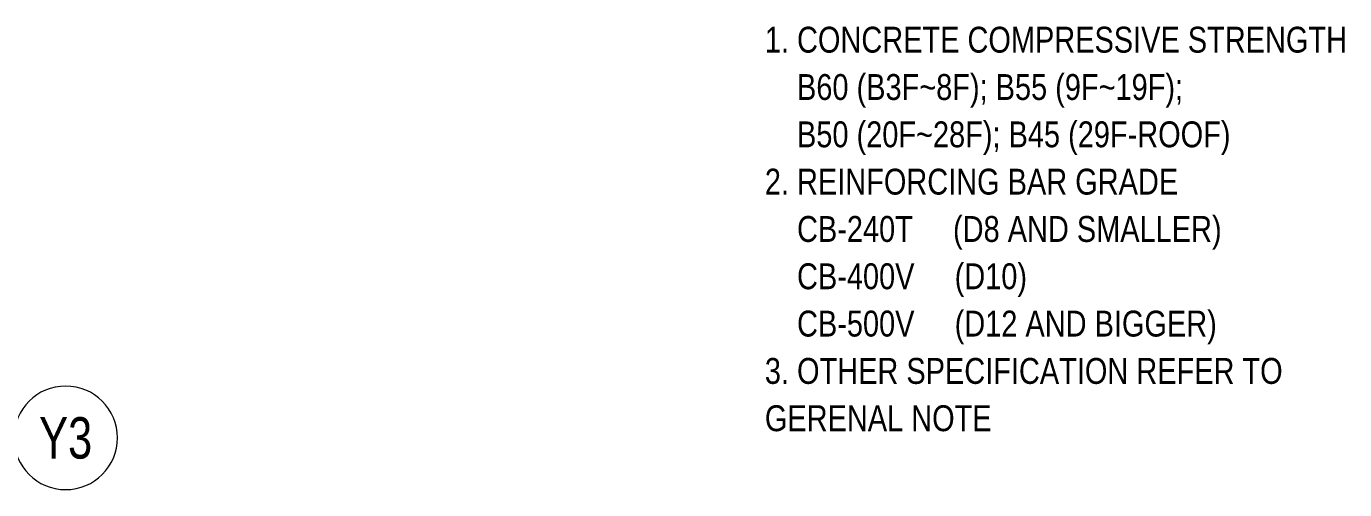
# Model space of a CAD drawing. Header units: millimetres. Extents: x 738475 to 1279438, y -34239 to 156422.
# Drawn here: x 1092146 to 1098509, y 101648 to 103884 of the extents above; entities that cross this region are included whole.
import ezdxf
from ezdxf.enums import TextEntityAlignment as Align

# ---------------------------------------------------------------- set-up
doc = ezdxf.new("R2010")
doc.units = ezdxf.units.MM
doc.header["$MEASUREMENT"] = 0
doc.linetypes.add('HT_Dim Grid$0$CENTER2', pattern=[1.125, 0.75, -0.125, 0.125, -0.125])
for name, color, linetype, lineweight in [('HT_Dim Grid$0$NDC_S_AXIS', 5, 'HT_Dim Grid$0$CENTER2', 13), ('HT_Dim Grid$0$NDC_S_SYMBOL', 1, 'Continuous', 15), ('HT_Dim Grid$0$NDC_S_TEXT SYMBOL', 7, 'Continuous', 20)]:
    doc.layers.add(name, color=color, linetype=linetype, lineweight=lineweight)
doc.layers.add('TIT1', color=3, linetype='Continuous')
doc.styles.add('ARIAL', font='arial.ttf', dxfattribs={"width": 0.8})
doc.styles.add('HT_Dim Grid$0$NDC_ANNO', font='', dxfattribs={"width": 0.8})
doc.styles.get('HT_Dim Grid$0$NDC_ANNO').set_extended_font_data('Dotum')

# ---------------------------------------------------------------- blocks, each defined once
blk = doc.blocks.new('*U20')
at = {"layer": 'HT_Dim Grid$0$NDC_S_SYMBOL'}
blk.add_line((5, 0), (9, 0), dxfattribs=at)
blk.add_circle((0, 0), 5, dxfattribs=at)
at = {"layer": 'HT_Dim Grid$0$NDC_S_TEXT SYMBOL', "color": 7, "style": 'HT_Dim Grid$0$NDC_ANNO', "width": 0.8}
blk.add_attdef('GRID', text='', height=4, rotation=270, dxfattribs=at).set_placement((0, 0), align=Align.MIDDLE)

msp = doc.modelspace()

# ---------------------------------------------------------------- block references
at = {"layer": 'HT_Dim Grid$0$NDC_S_AXIS'}
ref = msp.add_blockref('*U20', (1092336.003, 101897.806), dxfattribs=dict(at, xscale=-50, yscale=50, zscale=50))
ref.add_attrib('GRID', 'Y3', dxfattribs={"layer": 'HT_Dim Grid$0$NDC_S_TEXT SYMBOL', "color": 7, "height": 200, "style": 'HT_Dim Grid$0$NDC_ANNO', "width": 0.8}).set_placement((1092336.003, 101897.806), align=Align.MIDDLE)

# ---------------------------------------------------------------- texts
at = {"layer": 'TIT1', "insert": (1095710.39, 103882.585), "char_height": 125, "width": 2732.79787, "attachment_point": 1, "line_spacing_factor": 1.096296, "style": 'ARIAL'}
msp.add_mtext('\\A1;1. CONCRETE COMPRESSIVE STRENGTH\\P    B60 (B3F~8F); B55 (9F~19F);\\P    B50 (20F~28F); B45 (29F-ROOF)\\P2. REINFORCING BAR GRADE\\P    CB-240T     (D8 AND SMALLER)\\P    CB-400V     (D10)\\P    CB-500V     (D12 AND BIGGER)\\P3. OTHER SPECIFICATION REFER TO GERENAL NOTE ', dxfattribs=at)

doc.saveas('drawing.dxf')
